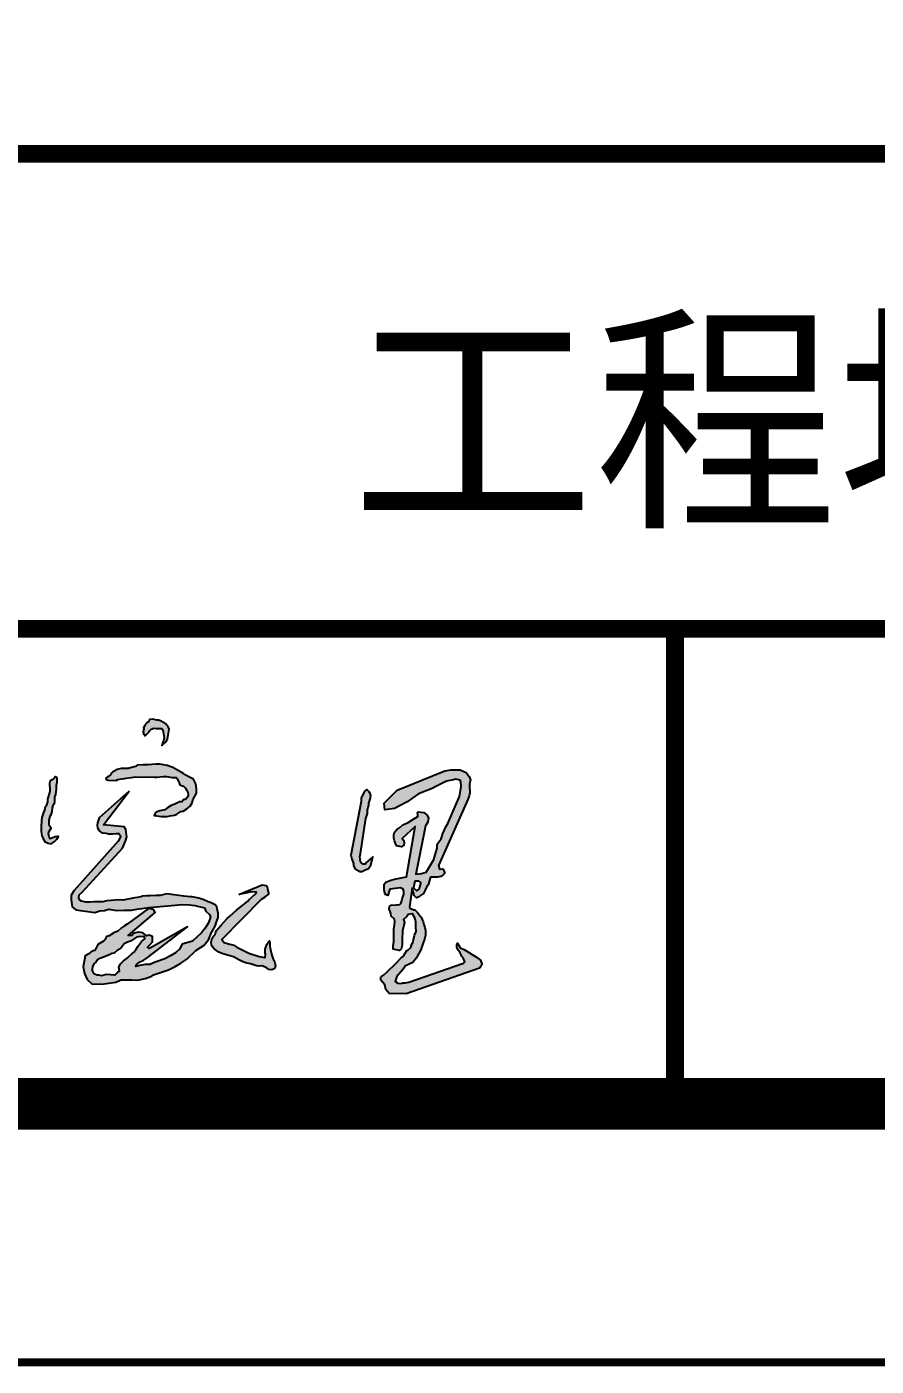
# Model space of a CAD drawing. Header units: millimetres. Extents: x -255 to 9196, y 129 to 426.
# Drawn here: x 6890.05 to 6906.5, y 129.26 to 155.18 of the extents above; entities that cross this region are included whole.
import ezdxf
from ezdxf.enums import TextEntityAlignment as Align

# ---------------------------------------------------------------- set-up
doc = ezdxf.new("R2010")
doc.units = ezdxf.units.MM
doc.layers.add('不打印', color=7, linetype='Continuous', plot=False)
doc.layers.add('地质-图框', color=7, linetype='Continuous')
doc.styles.get("Standard").update_dxf_attribs({"font": 'simfang_0.ttf', "height": 2.5})

msp = doc.modelspace()

# ---------------------------------------------------------------- hatches: boundary and pattern name
h = msp.add_hatch(color=256)
h.paths.add_polyline_path([(6892.74, 141.695), (6892.72, 141.71), (6892.682, 141.73), (6892.638, 141.751), (6892.597, 141.768), (6892.568, 141.768), (6892.489, 141.783), (6892.43, 141.78), (6892.419, 141.757), (6892.404, 141.736), (6892.375, 141.716), (6892.349, 141.687), (6892.325, 141.649), (6892.312, 141.62), (6892.316, 141.605), (6892.302, 141.535), (6892.31, 141.514), (6892.31, 141.505), (6892.319, 141.494), (6892.343, 141.464), (6892.359, 141.48), (6892.418, 141.541), (6892.428, 141.562), (6892.456, 141.59), (6892.477, 141.6), (6892.5, 141.609), (6892.557, 141.606), (6892.61, 141.606), (6892.665, 141.606), (6892.69, 141.568), (6892.69, 141.539), (6892.696, 141.503), (6892.711, 141.425), (6892.696, 141.366), (6892.686, 141.343), (6892.662, 141.278), (6892.744, 141.348), (6892.771, 141.4), (6892.808, 141.59), (6892.784, 141.643), (6892.761, 141.672)])
h.paths.add_polyline_path([(6892.969, 140.797), (6892.879, 140.848), (6892.764, 140.887), (6892.623, 140.912), (6892.551, 140.912), (6892.469, 140.91), (6892.4, 140.902), (6892.305, 140.899), (6892.184, 140.897), (6892.151, 140.871), (6892.074, 140.848), (6892.015, 140.833), (6891.879, 140.83), (6891.797, 140.812), (6891.707, 140.761), (6891.688, 140.747), (6891.67, 140.711), (6891.63, 140.675), (6891.601, 140.655), (6891.581, 140.646), (6891.589, 140.615), (6891.625, 140.602), (6891.779, 140.599), (6891.81, 140.62), (6891.884, 140.628), (6891.938, 140.635), (6891.971, 140.646), (6892.069, 140.658), (6892.158, 140.671), (6892.22, 140.666), (6892.377, 140.671), (6892.523, 140.661), (6892.569, 140.666), (6892.692, 140.677), (6892.756, 140.677), (6892.867, 140.658), (6892.938, 140.658), (6892.954, 140.646), (6892.967, 140.623), (6892.982, 140.592), (6893, 140.551), (6893.01, 140.515), (6893.078, 140.486), (6893.097, 140.474), (6893.123, 140.451), (6893.144, 140.42), (6893.167, 140.366), (6893.174, 140.33), (6893.174, 140.31), (6893.162, 140.274), (6893.12, 140.23), (6893.092, 140.23), (6893.054, 140.189), (6893.008, 140.184), (6892.915, 140.138), (6892.843, 140.115), (6892.777, 140.076), (6892.72, 140.033), (6892.628, 140.01), (6892.556, 139.983), (6892.532, 139.964), (6892.518, 139.923), (6892.566, 139.915), (6892.659, 139.905), (6892.764, 139.905), (6892.823, 139.915), (6892.908, 139.925), (6892.956, 139.948), (6893.033, 140), (6893.077, 140.007), (6893.149, 140.053), (6893.213, 140.1), (6893.251, 140.169), (6893.267, 140.225), (6893.333, 140.351), (6893.336, 140.428), (6893.328, 140.489), (6893.318, 140.548), (6893.277, 140.625), (6893.21, 140.658), (6893.174, 140.676), (6893.126, 140.699), (6893.09, 140.73), (6893.038, 140.758)])
h.paths.add_polyline_path([(6890.593, 140.22), (6890.595, 140.281), (6890.609, 140.326), (6890.62, 140.384), (6890.623, 140.433), (6890.623, 140.481), (6890.623, 140.511), (6890.634, 140.569), (6890.64, 140.597), (6890.637, 140.641), (6890.629, 140.66), (6890.617, 140.663), (6890.598, 140.669), (6890.59, 140.669), (6890.584, 140.652), (6890.558, 140.62), (6890.501, 140.591), (6890.493, 140.566), (6890.49, 140.547), (6890.49, 140.519), (6890.49, 140.494), (6890.493, 140.469), (6890.498, 140.428), (6890.493, 140.386), (6890.49, 140.367), (6890.476, 140.32), (6890.457, 140.259), (6890.451, 140.231), (6890.451, 140.196), (6890.451, 140.184), (6890.437, 140.146), (6890.421, 140.11), (6890.413, 140.096), (6890.396, 140.071), (6890.393, 140.024), (6890.371, 139.982), (6890.363, 139.96), (6890.343, 139.883), (6890.335, 139.827), (6890.332, 139.791), (6890.329, 139.733), (6890.329, 139.65), (6890.329, 139.62), (6890.332, 139.567), (6890.343, 139.529), (6890.36, 139.487), (6890.39, 139.421), (6890.44, 139.399), (6890.46, 139.387), (6890.523, 139.374), (6890.576, 139.412), (6890.601, 139.432), (6890.631, 139.465), (6890.664, 139.514), (6890.637, 139.515), (6890.601, 139.506), (6890.504, 139.473), (6890.482, 139.509), (6890.473, 139.54), (6890.471, 139.573), (6890.473, 139.606), (6890.518, 139.678), (6890.479, 139.731), (6890.479, 139.756), (6890.479, 139.816), (6890.479, 139.83), (6890.487, 139.844), (6890.49, 139.866), (6890.509, 139.919), (6890.529, 139.955), (6890.54, 139.999), (6890.545, 140.068), (6890.559, 140.112), (6890.573, 140.14), (6890.59, 140.176)])
h.paths.add_polyline_path([(6892.032, 140.392), (6891.451, 139.874), (6891.434, 139.82), (6891.419, 139.78), (6891.414, 139.734), (6891.419, 139.683), (6891.439, 139.652), (6891.448, 139.626), (6891.476, 139.603), (6891.505, 139.589), (6891.528, 139.583), (6891.585, 139.578), (6891.63, 139.569), (6891.65, 139.569), (6891.707, 139.569), (6891.773, 139.572), (6891.818, 139.572), (6891.83, 139.572), (6891.855, 139.538), (6891.861, 139.515), (6891.847, 139.467), (6891.821, 139.427), (6890.969, 138.467), (6890.911, 138.382), (6890.911, 138.288), (6890.929, 138.157), (6890.998, 138.093), (6891.369, 138.045), (6891.464, 138.075), (6891.555, 138.081), (6891.638, 138.106), (6891.784, 138.081), (6891.943, 138.087), (6892.077, 138.087), (6892.181, 138.112), (6892.42, 138.142), (6893.062, 138.2), (6893.202, 138.191), (6893.303, 138.179), (6893.493, 138.138), (6893.517, 138.071), (6893.585, 138.009), (6893.609, 137.954), (6893.566, 137.844), (6893.505, 137.74), (6893.432, 137.648), (6893.259, 137.487), (6893.06, 137.432), (6893.006, 137.336), (6892.928, 137.264), (6892.819, 137.197), (6892.723, 137.149), (6892.536, 137.083), (6892.433, 137.041), (6892.343, 137.041), (6892.24, 137.016), (6892.186, 137.004), (6892.162, 136.998), (6892.168, 137.035), (6892.24, 137.089), (6892.3, 137.113), (6892.379, 137.167), (6893.163, 137.77), (6892.427, 137.348), (6892.385, 137.372), (6892.427, 137.414), (6892.481, 137.475), (6892.481, 137.553), (6892.481, 137.577), (6892.421, 137.607), (6892.367, 137.595), (6892.331, 137.625), (6892.294, 137.649), (6892.21, 137.667), (6892.12, 137.643), (6892.083, 137.601), (6892.011, 137.601), (6892.536, 138.047), (6892.505, 138.101), (6892.499, 138.101), (6892.403, 138.125), (6891.993, 137.818), (6891.939, 137.788), (6891.884, 137.746), (6891.812, 137.685), (6891.734, 137.649), (6891.643, 137.595), (6891.595, 137.577), (6891.559, 137.517), (6891.535, 137.493), (6891.426, 137.426), (6891.408, 137.384), (6891.366, 137.312), (6891.336, 137.3), (6891.287, 137.276), (6891.263, 137.252), (6891.179, 137.209), (6891.143, 136.992), (6891.167, 136.866), (6891.191, 136.806), (6891.221, 136.745), (6891.317, 136.655), (6891.547, 136.661), (6891.776, 136.697), (6891.872, 136.739), (6892.083, 136.739), (6892.198, 136.733), (6892.343, 136.769), (6892.469, 136.812), (6892.505, 136.836), (6892.795, 136.938), (6892.922, 136.998), (6893.03, 137.065), (6893.151, 137.143), (6893.32, 137.306), (6893.482, 137.414), (6893.573, 137.529), (6893.621, 137.643), (6893.699, 137.782), (6893.724, 137.867), (6893.755, 137.946), (6893.753, 138.03), (6893.736, 138.117), (6893.728, 138.153), (6893.697, 138.192), (6893.62, 138.229), (6893.56, 138.248), (6893.477, 138.291), (6893.382, 138.324), (6893.254, 138.347), (6893.221, 138.349), (6893.092, 138.358), (6892.895, 138.384), (6892.759, 138.403), (6892.711, 138.393), (6892.632, 138.374), (6892.549, 138.372), (6892.44, 138.364), (6892.365, 138.366), (6892.288, 138.358), (6892.262, 138.345), (6892.185, 138.335), (6892.102, 138.32), (6892.044, 138.306), (6891.974, 138.297), (6891.914, 138.285), (6891.835, 138.289), (6891.754, 138.285), (6891.682, 138.279), (6891.597, 138.271), (6891.524, 138.254), (6891.404, 138.252), (6891.344, 138.25), (6891.273, 138.242), (6891.201, 138.244), (6891.108, 138.264), (6891.077, 138.285), (6891.058, 138.329), (6891.066, 138.389), (6891.124, 138.44), (6891.899, 139.291), (6891.96, 139.426), (6891.985, 139.509), (6891.977, 139.55), (6891.969, 139.65), (6891.935, 139.7), (6891.536, 139.743)])
h.paths.add_polyline_path([(6892.176, 137.567), (6892.207, 137.572), (6892.228, 137.574), (6892.318, 137.577), (6892.329, 137.569), (6892.336, 137.538), (6892.303, 137.507), (6892.272, 137.482), (6892.251, 137.456), (6892.202, 137.389), (6892.169, 137.335), (6892.158, 137.319), (6892.112, 137.271), (6892.086, 137.242), (6892.024, 137.193), (6891.991, 137.16), (6891.965, 137.144), (6891.919, 137.108), (6891.906, 137.095), (6891.867, 137.057), (6891.854, 137.044), (6891.834, 136.982), (6891.844, 136.912), (6891.813, 136.894), (6891.798, 136.879), (6891.769, 136.846), (6891.749, 136.838), (6891.594, 136.853), (6891.496, 136.825), (6891.439, 136.838), (6891.414, 136.838), (6891.347, 136.864), (6891.336, 136.879), (6891.318, 136.923), (6891.318, 136.951), (6891.323, 136.995), (6891.344, 137.049), (6891.39, 137.093), (6891.421, 137.126), (6891.465, 137.155), (6891.555, 137.188), (6891.646, 137.224), (6891.661, 137.237), (6891.705, 137.252), (6891.738, 137.26), (6891.808, 137.317), (6891.818, 137.325), (6891.875, 137.361), (6891.916, 137.41), (6891.937, 137.44), (6892.001, 137.469), (6892.058, 137.492)], flags=16)
h.paths.add_polyline_path([(6894.585, 138.293), (6894.649, 138.334), (6894.656, 138.349), (6894.726, 138.401), (6894.726, 138.425), (6894.711, 138.498), (6894.703, 138.534), (6894.692, 138.562), (6894.686, 138.57), (6894.609, 138.577), (6894.152, 138.392), (6894.378, 138.437), (6894.489, 138.442), (6894.494, 138.423), (6894.473, 138.4), (6894.412, 138.347), (6894.357, 138.297), (6894.328, 138.263), (6894.265, 138.213), (6894.202, 138.16), (6894.107, 138.089), (6893.98, 137.971), (6893.928, 137.928), (6893.859, 137.849), (6893.804, 137.794), (6893.764, 137.742), (6893.719, 137.689), (6893.706, 137.647), (6893.698, 137.62), (6893.667, 137.586), (6893.64, 137.547), (6893.622, 137.468), (6893.625, 137.42), (6893.643, 137.378), (6893.677, 137.339), (6893.769, 137.278), (6893.843, 137.244), (6894.049, 137.186), (6894.167, 137.123), (6894.204, 137.102), (6894.283, 137.068), (6894.383, 137.049), (6894.497, 137.012), (6894.547, 137.004), (6894.597, 137.01), (6894.681, 136.983), (6894.707, 136.962), (6894.734, 136.944), (6894.794, 136.933), (6894.85, 136.96), (6894.865, 137.01), (6894.855, 137.078), (6894.834, 137.115), (6894.821, 137.141), (6894.792, 137.22), (6894.773, 137.304), (6894.763, 137.349), (6894.755, 137.402), (6894.755, 137.452), (6894.747, 137.497), (6894.721, 137.465), (6894.699, 137.426), (6894.668, 137.357), (6894.665, 137.336), (6894.665, 137.307), (6894.665, 137.26), (6894.668, 137.236), (6894.665, 137.176), (6894.655, 137.174), (6894.548, 137.19), (6894.348, 137.259), (6894.118, 137.374), (6894.057, 137.412), (6893.957, 137.435), (6893.873, 137.466), (6893.827, 137.519)])
h.paths.add_polyline_path([(6896.615, 139.861), (6896.645, 139.962), (6896.645, 140.034), (6896.666, 140.094), (6896.67, 140.128), (6896.67, 140.162), (6896.683, 140.2), (6896.695, 140.238), (6896.704, 140.272), (6896.708, 140.306), (6896.695, 140.348), (6896.679, 140.382), (6896.635, 140.424), (6896.589, 140.395), (6896.526, 140.255), (6896.526, 140.191), (6896.322, 139.157), (6896.343, 139.076), (6896.377, 138.992), (6896.377, 138.945), (6896.407, 138.89), (6896.496, 138.835), (6896.534, 138.839), (6896.585, 138.864), (6896.666, 138.894), (6896.712, 138.958), (6896.751, 139.119), (6896.606, 138.996), (6896.598, 138.979), (6896.56, 138.979), (6896.522, 139.008), (6896.509, 139.025), (6896.496, 139.123), (6896.509, 139.187)])
h.paths.add_polyline_path([(6897.635, 140.339), (6897.901, 140.447), (6897.959, 140.476), (6898.175, 140.584), (6898.312, 140.613), (6898.355, 140.627), (6898.441, 140.606), (6898.456, 140.57), (6898.463, 140.483), (6898.427, 140.289), (6898.204, 139.764), (6898.168, 139.713), (6898.103, 139.57), (6898.074, 139.469), (6897.995, 139.368), (6897.995, 139.289), (6897.959, 139.159), (6897.93, 139.073), (6897.837, 138.908), (6897.779, 138.828), (6897.693, 138.8), (6897.585, 138.785), (6897.768, 139.72), (6897.815, 139.79), (6897.829, 139.879), (6897.793, 139.936), (6897.736, 139.98), (6897.628, 139.994), (6897.613, 139.98), (6897.62, 139.928), (6897.621, 139.9), (6897.527, 139.843), (6897.433, 139.785), (6897.333, 139.742), (6897.275, 139.692), (6897.217, 139.649), (6897.167, 139.598), (6897.153, 139.548), (6897.153, 139.483), (6897.167, 139.433), (6897.181, 139.397), (6897.21, 139.332), (6897.304, 139.318), (6897.347, 139.347), (6897.354, 139.39), (6897.347, 139.44), (6897.318, 139.476), (6897.57, 139.706), (6897.401, 138.735), (6897.332, 138.722), (6897.204, 138.699), (6897.099, 138.667), (6896.999, 138.63), (6896.967, 138.594), (6896.967, 138.525), (6896.967, 138.48), (6896.98, 138.416), (6897.003, 138.388), (6897.04, 138.375), (6897.081, 138.493), (6897.287, 138.521), (6897.337, 138.498), (6897.351, 138.452), (6897.351, 138.397), (6897.319, 138.306), (6897.305, 138.251), (6897.291, 138.219), (6897.273, 138.201), (6897.213, 138.196), (6897.204, 138.196), (6897.104, 138.187), (6897.072, 138.16), (6897.063, 138.114), (6897.095, 138.023), (6897.104, 137.973), (6897.168, 137.918), (6897.177, 137.868), (6897.172, 137.808), (6897.154, 137.721), (6897.154, 137.658), (6897.154, 137.543), (6897.154, 137.475), (6897.14, 137.406), (6897.14, 137.338), (6897.259, 137.31), (6897.296, 137.333), (6897.319, 137.411), (6897.319, 137.525), (6897.323, 137.69), (6897.36, 137.854), (6897.341, 137.909), (6897.405, 137.968), (6897.433, 138.005), (6897.511, 138.018), (6897.52, 138.018), (6897.561, 137.941), (6897.584, 137.872), (6897.584, 137.84), (6897.584, 137.772), (6897.588, 137.676), (6897.556, 137.607), (6897.542, 137.543), (6897.529, 137.498), (6897.524, 137.466), (6897.511, 137.443), (6897.501, 137.411), (6897.483, 137.37), (6897.424, 137.315), (6897.41, 137.306), (6897.378, 137.256), (6897.341, 137.201), (6897.291, 137.164), (6897.191, 137.05), (6897.031, 136.9), (6897.017, 136.881), (6896.958, 136.831), (6896.916, 136.804), (6896.907, 136.79), (6896.907, 136.735), (6896.98, 136.648), (6896.999, 136.557), (6897.067, 136.475), (6897.195, 136.47), (6897.296, 136.475), (6897.392, 136.47), (6898.814, 136.968), (6898.843, 137.014), (6898.857, 137.034), (6898.863, 137.054), (6898.834, 137.122), (6898.754, 137.182), (6898.623, 137.265), (6898.517, 137.331), (6898.44, 137.359), (6898.391, 137.453), (6898.374, 137.411), (6898.374, 137.371), (6898.403, 137.313), (6898.431, 137.279), (6898.463, 137.225), (6898.474, 137.191), (6898.497, 137.168), (6898.534, 137.091), (6898.503, 137.062), (6897.445, 136.696), (6897.382, 136.685), (6897.331, 136.685), (6897.311, 136.673), (6897.231, 136.679), (6897.181, 136.712), (6897.214, 136.804), (6897.339, 136.945), (6897.347, 136.97), (6897.372, 137.003), (6897.522, 137.078), (6897.597, 137.17), (6897.621, 137.219), (6897.68, 137.319), (6897.713, 137.419), (6897.754, 137.55), (6897.769, 137.608), (6897.769, 137.697), (6897.754, 137.755), (6897.738, 137.813), (6897.727, 137.861), (6897.685, 137.951), (6897.674, 137.966), (6897.632, 138.019), (6897.611, 138.051), (6897.564, 138.093), (6897.542, 138.098), (6897.463, 138.13), (6897.458, 138.156), (6897.511, 138.518), (6897.522, 138.471), (6897.531, 138.443), (6897.541, 138.41), (6897.541, 138.382), (6897.592, 138.33), (6897.635, 138.344), (6897.654, 138.358), (6897.729, 138.41), (6897.757, 138.462), (6897.786, 138.533), (6897.819, 138.58), (6897.866, 138.726), (6898.002, 138.726), (6898.064, 138.74), (6898.106, 138.768), (6898.144, 138.806), (6898.111, 138.881), (6898.097, 138.89), (6898.04, 138.886), (6898.021, 138.952), (6898.591, 140.228), (6898.615, 140.303), (6898.629, 140.359), (6898.621, 140.499), (6898.621, 140.536), (6898.641, 140.613), (6898.618, 140.673), (6898.567, 140.736), (6898.554, 140.753), (6898.524, 140.767), (6898.443, 140.803), (6898.393, 140.807), (6898.262, 140.807), (6898.141, 140.787), (6897.222, 140.411), (6896.971, 140.16), (6896.982, 140.034), (6897.167, 140.059), (6897.412, 140.188)])
h.paths.add_polyline_path([(6897.561, 138.65), (6897.606, 138.654), (6897.641, 138.65), (6897.677, 138.623), (6897.677, 138.601), (6897.646, 138.498), (6897.601, 138.463), (6897.537, 138.523)], flags=16)

# ---------------------------------------------------------------- linework, layer by layer
at = {"const_width": 0.345}
for points in [[(6856.631, 171.112), (7040.49, 171.112), (7040.49, 134.34), (6856.631, 134.34), (6856.631, 171.112)], [(6856.631, 171.112), (7040.49, 171.112), (7040.49, 134.34), (6856.631, 134.34), (6856.631, 171.112)], [(6856.631, 152.726), (7040.49, 152.726)], [(6856.631, 143.533), (7040.49, 143.533)], [(6879.613, 143.533), (7040.49, 143.533)], [(6902.601, 143.533), (6902.601, 134.34)]]:
    msp.add_lwpolyline(points, dxfattribs=at)
for points in [[(6892.359, 141.48), (6892.418, 141.541), (6892.428, 141.562), (6892.456, 141.59), (6892.477, 141.6), (6892.5, 141.609), (6892.557, 141.606), (6892.61, 141.606), (6892.665, 141.606), (6892.69, 141.568), (6892.69, 141.539), (6892.696, 141.503), (6892.711, 141.425), (6892.696, 141.366), (6892.686, 141.343), (6892.662, 141.278), (6892.744, 141.348), (6892.771, 141.4), (6892.808, 141.59), (6892.784, 141.643), (6892.761, 141.672), (6892.74, 141.695), (6892.72, 141.71), (6892.682, 141.73), (6892.638, 141.751), (6892.597, 141.768), (6892.568, 141.768), (6892.489, 141.783), (6892.43, 141.78), (6892.419, 141.757), (6892.404, 141.736), (6892.375, 141.716), (6892.349, 141.687), (6892.325, 141.649), (6892.312, 141.62), (6892.316, 141.605), (6892.302, 141.535), (6892.31, 141.514), (6892.31, 141.505), (6892.319, 141.494), (6892.343, 141.464), (6892.359, 141.48)], [(6891.625, 140.602), (6891.779, 140.599), (6891.81, 140.62), (6891.884, 140.628), (6891.938, 140.635), (6891.971, 140.646), (6892.069, 140.658), (6892.158, 140.671), (6892.22, 140.666), (6892.377, 140.671), (6892.523, 140.661), (6892.569, 140.666), (6892.692, 140.677), (6892.756, 140.677), (6892.867, 140.658), (6892.938, 140.658), (6892.954, 140.646), (6892.967, 140.623), (6892.982, 140.592), (6893, 140.551), (6893.01, 140.515), (6893.078, 140.486), (6893.097, 140.474), (6893.123, 140.451), (6893.144, 140.42), (6893.167, 140.366), (6893.174, 140.33), (6893.174, 140.31), (6893.162, 140.274), (6893.12, 140.23), (6893.092, 140.23), (6893.054, 140.189), (6893.008, 140.184), (6892.915, 140.138), (6892.843, 140.115), (6892.777, 140.076), (6892.72, 140.033), (6892.628, 140.01), (6892.556, 139.983), (6892.532, 139.964), (6892.518, 139.923), (6892.566, 139.915), (6892.659, 139.905), (6892.764, 139.905), (6892.823, 139.915), (6892.908, 139.925), (6892.956, 139.948), (6893.033, 140), (6893.077, 140.007), (6893.149, 140.053), (6893.213, 140.1), (6893.251, 140.169), (6893.267, 140.225), (6893.333, 140.351), (6893.336, 140.428), (6893.328, 140.489), (6893.318, 140.548), (6893.277, 140.625), (6893.21, 140.658), (6893.174, 140.676), (6893.126, 140.699), (6893.09, 140.73), (6893.038, 140.758), (6892.969, 140.797), (6892.879, 140.848), (6892.764, 140.887), (6892.623, 140.912), (6892.551, 140.912), (6892.469, 140.91), (6892.4, 140.902), (6892.305, 140.899), (6892.184, 140.897), (6892.151, 140.871), (6892.074, 140.848), (6892.015, 140.833), (6891.879, 140.83), (6891.797, 140.812), (6891.707, 140.761), (6891.688, 140.747), (6891.67, 140.711), (6891.63, 140.675), (6891.601, 140.655), (6891.581, 140.646), (6891.589, 140.615), (6891.625, 140.602)], [(6896.971, 140.16), (6897.222, 140.411), (6898.141, 140.787), (6898.262, 140.807), (6898.393, 140.807), (6898.443, 140.803), (6898.524, 140.767), (6898.554, 140.753), (6898.567, 140.736), (6898.618, 140.673), (6898.641, 140.613), (6898.621, 140.536), (6898.621, 140.499), (6898.629, 140.359), (6898.615, 140.303), (6898.591, 140.228), (6898.021, 138.952), (6898.04, 138.886), (6898.097, 138.89), (6898.111, 138.881), (6898.144, 138.806), (6898.106, 138.768), (6898.064, 138.74), (6898.002, 138.726), (6897.866, 138.726), (6897.819, 138.58), (6897.786, 138.533), (6897.757, 138.462), (6897.729, 138.41), (6897.654, 138.358), (6897.635, 138.344), (6897.592, 138.33), (6897.541, 138.382), (6897.541, 138.41), (6897.531, 138.443), (6897.522, 138.471), (6897.512, 138.514), (6897.511, 138.515), (6897.458, 138.156), (6897.463, 138.13), (6897.542, 138.098), (6897.564, 138.093), (6897.611, 138.051), (6897.632, 138.019), (6897.674, 137.966), (6897.685, 137.951), (6897.727, 137.861), (6897.738, 137.813), (6897.754, 137.755), (6897.769, 137.697), (6897.769, 137.608), (6897.754, 137.55), (6897.713, 137.419), (6897.68, 137.319), (6897.621, 137.219), (6897.597, 137.17), (6897.522, 137.078), (6897.372, 137.003), (6897.347, 136.97), (6897.339, 136.945), (6897.214, 136.804), (6897.181, 136.712), (6897.231, 136.679), (6897.311, 136.673), (6897.331, 136.685), (6897.382, 136.685), (6897.445, 136.696), (6898.503, 137.062), (6898.534, 137.091), (6898.497, 137.168), (6898.474, 137.191), (6898.463, 137.225), (6898.431, 137.279), (6898.403, 137.313), (6898.374, 137.371), (6898.374, 137.411), (6898.391, 137.453), (6898.44, 137.359), (6898.517, 137.331), (6898.623, 137.265), (6898.754, 137.182), (6898.834, 137.122), (6898.863, 137.054), (6898.857, 137.034), (6898.843, 137.014), (6898.814, 136.968), (6897.392, 136.47), (6897.296, 136.475), (6897.195, 136.47), (6897.067, 136.475), (6896.999, 136.557), (6896.98, 136.648), (6896.907, 136.735), (6896.907, 136.79), (6896.916, 136.804), (6896.958, 136.831), (6897.017, 136.881), (6897.031, 136.9), (6897.191, 137.05), (6897.291, 137.164), (6897.341, 137.201), (6897.378, 137.256), (6897.41, 137.306), (6897.424, 137.315), (6897.483, 137.37), (6897.501, 137.411), (6897.511, 137.443), (6897.524, 137.466), (6897.529, 137.498), (6897.542, 137.543), (6897.556, 137.607), (6897.588, 137.676), (6897.584, 137.772), (6897.584, 137.84), (6897.584, 137.872), (6897.561, 137.941), (6897.52, 138.018), (6897.511, 138.018), (6897.433, 138.005), (6897.405, 137.968), (6897.341, 137.909), (6897.36, 137.854), (6897.323, 137.69), (6897.319, 137.525), (6897.319, 137.411), (6897.296, 137.333), (6897.259, 137.31), (6897.14, 137.338), (6897.14, 137.406), (6897.154, 137.475), (6897.154, 137.543), (6897.154, 137.658), (6897.154, 137.721), (6897.172, 137.808), (6897.177, 137.868), (6897.168, 137.918), (6897.104, 137.973), (6897.095, 138.023), (6897.063, 138.114), (6897.072, 138.16), (6897.104, 138.187), (6897.204, 138.196), (6897.213, 138.196), (6897.273, 138.201), (6897.291, 138.219), (6897.305, 138.251), (6897.319, 138.306), (6897.351, 138.397), (6897.351, 138.452), (6897.337, 138.498), (6897.287, 138.521), (6897.081, 138.493), (6897.04, 138.375), (6897.003, 138.388), (6896.98, 138.416), (6896.967, 138.48), (6896.967, 138.525), (6896.967, 138.594), (6896.999, 138.63), (6897.099, 138.667), (6897.204, 138.699), (6897.332, 138.722), (6897.401, 138.735), (6897.57, 139.706), (6897.318, 139.476), (6897.347, 139.44), (6897.354, 139.39), (6897.347, 139.347), (6897.304, 139.318), (6897.21, 139.332), (6897.181, 139.397), (6897.167, 139.433), (6897.153, 139.483), (6897.153, 139.548), (6897.167, 139.598), (6897.217, 139.649), (6897.275, 139.692), (6897.333, 139.742), (6897.433, 139.785), (6897.527, 139.843), (6897.621, 139.9), (6897.62, 139.928), (6897.613, 139.98), (6897.628, 139.994), (6897.736, 139.98), (6897.793, 139.936), (6897.829, 139.879), (6897.815, 139.79), (6897.768, 139.72), (6897.585, 138.785), (6897.693, 138.8), (6897.779, 138.828), (6897.837, 138.908), (6897.93, 139.073), (6897.959, 139.159), (6897.995, 139.289), (6897.995, 139.368), (6898.074, 139.469), (6898.103, 139.57), (6898.168, 139.713), (6898.204, 139.764), (6898.427, 140.289), (6898.463, 140.483), (6898.456, 140.57), (6898.441, 140.606), (6898.355, 140.627), (6898.312, 140.613), (6898.175, 140.584), (6897.959, 140.476), (6897.901, 140.447), (6897.635, 140.339), (6897.412, 140.188), (6897.167, 140.059), (6896.982, 140.034), (6896.971, 140.16)], [(6890.552, 140.617), (6890.501, 140.591), (6890.493, 140.566), (6890.49, 140.547), (6890.49, 140.519), (6890.49, 140.494), (6890.493, 140.469), (6890.498, 140.428), (6890.493, 140.386), (6890.49, 140.367), (6890.476, 140.32), (6890.457, 140.259), (6890.451, 140.231), (6890.451, 140.196), (6890.451, 140.184), (6890.437, 140.146), (6890.421, 140.11), (6890.413, 140.096), (6890.396, 140.071), (6890.393, 140.024), (6890.371, 139.982), (6890.363, 139.96), (6890.343, 139.883), (6890.335, 139.827), (6890.332, 139.791), (6890.329, 139.733), (6890.329, 139.65), (6890.329, 139.62), (6890.332, 139.567), (6890.343, 139.529), (6890.36, 139.487), (6890.39, 139.421), (6890.44, 139.399), (6890.46, 139.387), (6890.523, 139.374), (6890.576, 139.412), (6890.601, 139.432), (6890.631, 139.465), (6890.664, 139.514), (6890.637, 139.515), (6890.601, 139.506), (6890.504, 139.473), (6890.482, 139.509), (6890.473, 139.54), (6890.471, 139.573), (6890.473, 139.606), (6890.518, 139.678), (6890.479, 139.731), (6890.479, 139.756), (6890.479, 139.816), (6890.479, 139.83), (6890.487, 139.844), (6890.49, 139.866), (6890.509, 139.919), (6890.529, 139.955), (6890.54, 139.999), (6890.545, 140.068), (6890.559, 140.112), (6890.573, 140.14), (6890.59, 140.176), (6890.593, 140.22), (6890.595, 140.281), (6890.609, 140.326), (6890.62, 140.384), (6890.623, 140.433), (6890.623, 140.481), (6890.623, 140.511), (6890.634, 140.569), (6890.64, 140.597), (6890.637, 140.641), (6890.629, 140.66), (6890.617, 140.663), (6890.598, 140.669), (6890.59, 140.669), (6890.584, 140.652), (6890.559, 140.622), (6890.552, 140.617)], [(6892.032, 140.392), (6891.451, 139.874), (6891.434, 139.82), (6891.419, 139.78), (6891.414, 139.734), (6891.419, 139.683), (6891.439, 139.652), (6891.448, 139.626), (6891.476, 139.603), (6891.505, 139.589), (6891.528, 139.583), (6891.585, 139.578), (6891.63, 139.569), (6891.65, 139.569), (6891.707, 139.569), (6891.773, 139.572), (6891.818, 139.572), (6891.83, 139.572), (6891.855, 139.538), (6891.861, 139.515), (6891.847, 139.467), (6891.821, 139.427), (6890.969, 138.467), (6890.911, 138.382), (6890.911, 138.288), (6890.929, 138.157), (6890.998, 138.093), (6891.369, 138.045), (6891.464, 138.075), (6891.555, 138.081), (6891.638, 138.106), (6891.784, 138.081), (6891.943, 138.087), (6892.077, 138.087), (6892.181, 138.112), (6892.42, 138.142), (6893.062, 138.2), (6893.202, 138.191), (6893.303, 138.179), (6893.493, 138.138), (6893.517, 138.071), (6893.585, 138.009), (6893.609, 137.954), (6893.566, 137.844), (6893.505, 137.74), (6893.432, 137.648), (6893.259, 137.487), (6893.06, 137.432), (6893.006, 137.336), (6892.928, 137.264), (6892.819, 137.197), (6892.723, 137.149), (6892.536, 137.083), (6892.433, 137.041), (6892.343, 137.041), (6892.24, 137.016), (6892.186, 137.004), (6892.162, 136.998), (6892.168, 137.035), (6892.24, 137.089), (6892.3, 137.113), (6892.379, 137.167), (6893.163, 137.77), (6892.427, 137.348), (6892.385, 137.372), (6892.427, 137.414), (6892.481, 137.475), (6892.481, 137.553), (6892.481, 137.577), (6892.421, 137.607), (6892.367, 137.595), (6892.331, 137.625), (6892.294, 137.649), (6892.21, 137.667), (6892.12, 137.643), (6892.083, 137.601), (6892.011, 137.601), (6892.536, 138.047), (6892.505, 138.101), (6892.499, 138.101), (6892.403, 138.125), (6891.993, 137.818), (6891.939, 137.788), (6891.884, 137.746), (6891.812, 137.685), (6891.734, 137.649), (6891.643, 137.595), (6891.595, 137.577), (6891.559, 137.517), (6891.535, 137.493), (6891.426, 137.426), (6891.408, 137.384), (6891.366, 137.312), (6891.336, 137.3), (6891.287, 137.276), (6891.263, 137.252), (6891.179, 137.209), (6891.143, 136.992), (6891.167, 136.866), (6891.191, 136.806), (6891.221, 136.745), (6891.317, 136.655), (6891.547, 136.661), (6891.776, 136.697), (6891.872, 136.739), (6892.083, 136.739), (6892.198, 136.733), (6892.343, 136.769), (6892.469, 136.812), (6892.505, 136.836), (6892.795, 136.938), (6892.922, 136.998), (6893.03, 137.065), (6893.151, 137.143), (6893.32, 137.306), (6893.482, 137.414), (6893.573, 137.529), (6893.621, 137.643), (6893.699, 137.782), (6893.724, 137.867), (6893.755, 137.946), (6893.753, 138.03), (6893.736, 138.117), (6893.728, 138.153), (6893.697, 138.192), (6893.62, 138.229), (6893.56, 138.248), (6893.477, 138.291), (6893.382, 138.324), (6893.254, 138.347), (6893.221, 138.349), (6893.092, 138.358), (6892.895, 138.384), (6892.759, 138.403), (6892.711, 138.393), (6892.632, 138.374), (6892.549, 138.372), (6892.44, 138.364), (6892.365, 138.366), (6892.288, 138.358), (6892.262, 138.345), (6892.185, 138.335), (6892.102, 138.32), (6892.044, 138.306), (6891.974, 138.297), (6891.914, 138.285), (6891.835, 138.289), (6891.754, 138.285), (6891.682, 138.279), (6891.597, 138.271), (6891.524, 138.254), (6891.404, 138.252), (6891.344, 138.25), (6891.273, 138.242), (6891.201, 138.244), (6891.108, 138.264), (6891.077, 138.285), (6891.058, 138.329), (6891.066, 138.389), (6891.124, 138.44), (6891.899, 139.291), (6891.96, 139.426), (6891.985, 139.509), (6891.977, 139.55), (6891.969, 139.65), (6891.935, 139.7), (6891.536, 139.743), (6892.032, 140.392)], [(6896.589, 140.395), (6896.526, 140.255), (6896.526, 140.191), (6896.322, 139.157), (6896.343, 139.076), (6896.377, 138.992), (6896.377, 138.945), (6896.407, 138.89), (6896.496, 138.835), (6896.534, 138.839), (6896.585, 138.864), (6896.585, 138.864), (6896.666, 138.894), (6896.712, 138.958), (6896.751, 139.119), (6896.606, 138.996), (6896.598, 138.979), (6896.56, 138.979), (6896.522, 139.008), (6896.509, 139.025), (6896.496, 139.123), (6896.509, 139.187), (6896.615, 139.861), (6896.645, 139.962), (6896.645, 140.034), (6896.666, 140.094), (6896.67, 140.128), (6896.67, 140.162), (6896.683, 140.2), (6896.695, 140.238), (6896.704, 140.272), (6896.708, 140.306), (6896.695, 140.348), (6896.679, 140.382), (6896.635, 140.424), (6896.635, 140.424), (6896.589, 140.395)], [(6894.152, 138.392), (6894.609, 138.577), (6894.686, 138.57), (6894.692, 138.562), (6894.703, 138.534), (6894.711, 138.498), (6894.726, 138.425), (6894.726, 138.401), (6894.656, 138.349), (6894.649, 138.334), (6894.585, 138.293), (6893.827, 137.519), (6893.873, 137.466), (6893.957, 137.435), (6894.057, 137.412), (6894.118, 137.374), (6894.348, 137.259), (6894.548, 137.19), (6894.655, 137.174), (6894.665, 137.176), (6894.668, 137.236), (6894.665, 137.26), (6894.665, 137.307), (6894.665, 137.336), (6894.668, 137.357), (6894.699, 137.426), (6894.721, 137.465), (6894.747, 137.497), (6894.755, 137.452), (6894.755, 137.402), (6894.763, 137.349), (6894.773, 137.304), (6894.792, 137.22), (6894.821, 137.141), (6894.834, 137.115), (6894.855, 137.078), (6894.865, 137.01), (6894.85, 136.96), (6894.794, 136.933), (6894.734, 136.944), (6894.707, 136.962), (6894.681, 136.983), (6894.597, 137.01), (6894.547, 137.004), (6894.497, 137.012), (6894.383, 137.049), (6894.283, 137.068), (6894.204, 137.102), (6894.167, 137.123), (6894.049, 137.186), (6893.843, 137.244), (6893.769, 137.278), (6893.677, 137.339), (6893.643, 137.378), (6893.625, 137.42), (6893.622, 137.468), (6893.64, 137.547), (6893.667, 137.586), (6893.698, 137.62), (6893.706, 137.647), (6893.719, 137.689), (6893.764, 137.742), (6893.804, 137.794), (6893.859, 137.849), (6893.928, 137.928), (6893.98, 137.971), (6894.107, 138.089), (6894.202, 138.16), (6894.265, 138.213), (6894.328, 138.263), (6894.357, 138.297), (6894.412, 138.347), (6894.473, 138.4), (6894.494, 138.423), (6894.489, 138.442), (6894.378, 138.437), (6894.152, 138.392)], [(6897.561, 138.65), (6897.537, 138.523), (6897.601, 138.463), (6897.646, 138.498), (6897.677, 138.601), (6897.677, 138.623), (6897.641, 138.65), (6897.606, 138.654), (6897.561, 138.65)], [(6892.176, 137.567), (6892.058, 137.492), (6892.001, 137.469), (6891.937, 137.44), (6891.916, 137.41), (6891.875, 137.361), (6891.818, 137.325), (6891.808, 137.317), (6891.738, 137.26), (6891.705, 137.252), (6891.661, 137.237), (6891.646, 137.224), (6891.555, 137.188), (6891.465, 137.155), (6891.421, 137.126), (6891.39, 137.093), (6891.344, 137.049), (6891.323, 136.995), (6891.318, 136.951), (6891.318, 136.923), (6891.336, 136.879), (6891.347, 136.864), (6891.414, 136.838), (6891.439, 136.838), (6891.496, 136.825), (6891.594, 136.853), (6891.749, 136.838), (6891.769, 136.846), (6891.798, 136.879), (6891.813, 136.894), (6891.844, 136.912), (6891.834, 136.982), (6891.854, 137.044), (6891.867, 137.057), (6891.906, 137.095), (6891.919, 137.108), (6891.965, 137.144), (6891.991, 137.16), (6892.024, 137.193), (6892.086, 137.242), (6892.112, 137.271), (6892.158, 137.319), (6892.169, 137.335), (6892.202, 137.389), (6892.251, 137.456), (6892.272, 137.482), (6892.303, 137.507), (6892.336, 137.538), (6892.329, 137.569), (6892.318, 137.577), (6892.228, 137.574), (6892.207, 137.572), (6892.176, 137.567)]]:
    msp.add_lwpolyline(points)
at = {"layer": '不打印', "linetype": 'Continuous', "const_width": 0.15}
msp.add_lwpolyline([(6625.49, 129.34), (7045.49, 129.34), (7045.49, 426.34), (6625.49, 426.34), (6625.49, 129.34)], dxfattribs=at)
at = {"layer": '地质-图框', "linetype": 'Continuous', "const_width": 1}
msp.add_lwpolyline([(6630.49, 134.34), (7040.49, 134.34), (7040.49, 421.34), (6630.49, 421.34), (6630.49, 134.34), (7040.49, 134.34)], dxfattribs=at)

# ---------------------------------------------------------------- texts
msp.add_text('工程地质剖面图', height=3.4474).set_placement((6912.794, 145.845), align=Align.CENTER)

doc.saveas('drawing.dxf')
